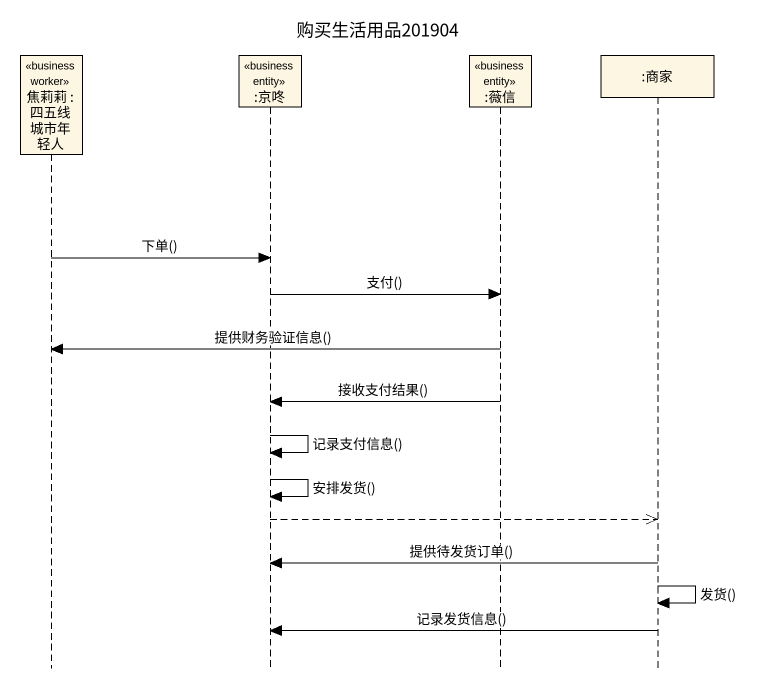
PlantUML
@startuml
title 购买生活用品201904
hide footbox
participant "焦莉莉 : 四五线城市年轻人" as 焦莉莉 <<business worker>>
participant ":京咚" as 京咚 <<business entity>>
participant ":薇信" as 薇信 <<business entity>>
participant ":商家" as 商家

焦莉莉 -> 京咚 : 下单()
京咚 -> 薇信 : 支付()
薇信 -> 焦莉莉 : 提供财务验证信息()
薇信 -> 京咚 : 接收支付结果()
京咚 -> 京咚 : 记录支付信息()
京咚 -> 京咚 : 安排发货()
京咚 -->> 商家
商家 -> 京咚 : 提供待发货订单()
商家 -> 商家 : 发货()
商家 -> 京咚 : 记录发货信息()
@enduml
